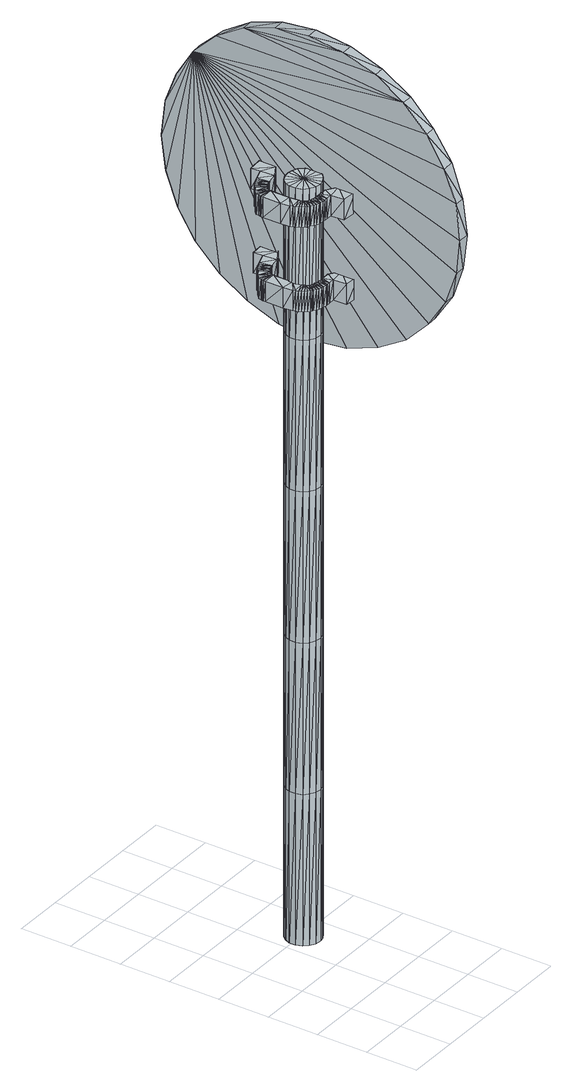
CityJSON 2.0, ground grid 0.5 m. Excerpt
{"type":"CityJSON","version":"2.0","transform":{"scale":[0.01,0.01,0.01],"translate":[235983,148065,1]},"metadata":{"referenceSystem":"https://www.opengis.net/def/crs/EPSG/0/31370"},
"CityObjects":{
"object1":{"type":"GenericCityObject","attributes":{"cluster":46,"mean_distance_to_centroid":0.168,"new_centroid_x":235983.29,"new_centroid_y":148065.88,"mean_distance_to_camera":6.56,"H1":0,"H2":0,"Z_final":109.12,"cluster2":-1,"proj_x":235983.23,"proj_y":148060.59,"id_line":53591,"bearing_l":90.71,"distance":5.29,"orientation":"left","G_obj":270.71},"geometry":[{"type":"MultiSurface","lod":"2","boundaries":[[[0,1,2]],[[2,1,3]],[[3,1,4]],[[4,1,5]],[[5,1,6]],[[1,7,6]],[[1,8,7]],[[1,9,8]],[[1,10,9]],[[1,11,10]],[[1,12,11]],[[1,13,12]],[[1,14,13]],[[15,14,1]],[[16,15,1]],[[17,16,1]],[[18,17,1]],[[0,18,1]],[[19,20,0]],[[19,0,2]],[[21,19,2]],[[21,2,3]],[[21,3,22]],[[22,3,4]],[[22,4,23]],[[23,4,5]],[[23,5,24]],[[24,5,6]],[[24,6,25]],[[25,6,7]],[[25,7,26]],[[26,7,8]],[[26,8,27]],[[8,9,27]],[[27,9,28]],[[9,10,28]],[[10,29,28]],[[10,11,29]],[[11,30,29]],[[11,12,30]],[[30,12,31]],[[31,12,13]],[[31,13,32]],[[32,13,14]],[[32,14,33]],[[33,14,15]],[[33,15,34]],[[34,15,16]],[[34,16,35]],[[35,16,17]],[[36,35,17]],[[18,36,17]],[[20,36,18]],[[20,18,0]],[[37,38,20]],[[37,20,19]],[[39,37,19]],[[21,39,19]],[[39,21,40]],[[40,21,22]],[[40,22,41]],[[41,22,23]],[[41,23,42]],[[42,23,24]],[[42,24,43]],[[43,24,25]],[[43,25,44]],[[44,25,26]],[[26,45,44]],[[26,27,45]],[[27,46,45]],[[27,28,46]],[[28,47,46]],[[28,29,47]],[[47,29,48]],[[29,30,48]],[[48,30,49]],[[49,30,31]],[[49,31,50]],[[50,31,32]],[[50,32,51]],[[51,32,33]],[[51,33,52]],[[52,33,34]],[[52,34,53]],[[53,34,35]],[[54,53,35]],[[54,35,36]],[[38,54,36]],[[38,36,20]],[[55,56,38]],[[55,38,37]],[[57,55,37]],[[57,37,39]],[[57,39,58]],[[58,39,40]],[[58,40,59]],[[59,40,41]],[[59,41,60]],[[60,41,42]],[[60,42,61]],[[61,42,43]],[[61,43,62]],[[62,43,44]],[[44,63,62]],[[44,45,63]],[[45,64,63]],[[45,46,64]],[[46,65,64]],[[46,47,65]],[[47,66,65]],[[47,48,66]],[[66,48,67]],[[67,48,49]],[[67,49,68]],[[68,49,50]],[[68,50,69]],[[69,50,51]],[[69,51,70]],[[70,51,52]],[[70,52,71]],[[71,52,53]],[[72,71,53]],[[72,53,54]],[[56,72,54]],[[56,54,38]],[[73,74,56]],[[73,56,55]],[[75,73,55]],[[75,55,57]],[[75,57,76]],[[76,57,58]],[[76,58,77]],[[77,58,59]],[[77,59,78]],[[78,59,60]],[[78,60,79]],[[79,60,61]],[[79,61,80]],[[80,61,62]],[[62,81,80]],[[62,63,81]],[[63,82,81]],[[63,64,82]],[[64,83,82]],[[64,65,83]],[[65,84,83]],[[65,66,84]],[[84,66,85]],[[85,66,67]],[[85,67,86]],[[86,67,68]],[[86,68,87]],[[87,68,69]],[[87,69,88]],[[88,69,70]],[[88,70,89]],[[89,70,71]],[[90,89,71]],[[90,71,72]],[[74,90,72]],[[74,72,56]],[[91,92,74]],[[91,74,73]],[[93,91,73]],[[93,73,75]],[[93,75,94]],[[94,75,76]],[[94,76,95]],[[95,76,77]],[[95,77,96]],[[96,77,78]],[[96,78,97]],[[97,78,79]],[[97,79,98]],[[98,79,80]],[[80,99,98]],[[80,81,99]],[[81,100,99]],[[81,82,100]],[[82,101,100]],[[82,83,101]],[[83,102,101]],[[83,84,102]],[[102,84,103]],[[103,84,85]],[[103,85,104]],[[104,85,86]],[[104,86,105]],[[105,86,87]],[[105,87,106]],[[106,87,88]],[[106,88,107]],[[107,88,89]],[[108,107,89]],[[108,89,90]],[[92,108,90]],[[92,90,74]],[[92,91,109]],[[91,93,109]],[[93,94,109]],[[94,95,109]],[[95,96,109]],[[109,96,97]],[[109,97,98]],[[109,98,99]],[[109,99,100]],[[109,100,101]],[[109,101,102]],[[109,102,103]],[[109,103,104]],[[105,109,104]],[[106,109,105]],[[107,109,106]],[[108,109,107]],[[92,109,108]],[[110,111,112]],[[113,112,114]],[[115,112,113]],[[116,112,115]],[[117,112,116]],[[118,112,117]],[[119,112,118]],[[120,112,119]],[[121,112,120]],[[122,112,121]],[[122,123,112]],[[123,110,112]],[[111,124,112]],[[124,125,112]],[[125,126,112]],[[126,127,112]],[[127,128,112]],[[128,129,112]],[[129,130,112]],[[130,131,112]],[[112,131,132]],[[131,133,132]],[[131,134,133]],[[133,134,135]],[[133,135,136]],[[135,137,136]],[[133,136,138]],[[136,139,138]],[[136,137,139]],[[137,140,139]],[[137,135,140]],[[135,141,140]],[[135,134,141]],[[134,142,141]],[[134,131,142]],[[131,143,142]],[[131,130,143]],[[143,130,144]],[[144,130,129]],[[144,129,145]],[[145,129,128]],[[145,128,146]],[[146,127,147]],[[147,127,126]],[[147,126,148]],[[148,126,125]],[[148,125,149]],[[149,125,124]],[[150,149,124]],[[150,124,111]],[[151,150,111]],[[151,111,110]],[[152,151,110]],[[152,110,123]],[[146,128,127]],[[153,123,122]],[[154,153,122]],[[154,122,121]],[[155,154,121]],[[155,121,120]],[[156,155,120]],[[156,120,119]],[[157,156,119]],[[157,119,118]],[[157,118,158]],[[158,118,117]],[[158,117,159]],[[153,152,123]],[[159,117,116]],[[159,116,160]],[[160,116,115]],[[160,115,161]],[[161,115,113]],[[161,113,162]],[[162,113,114]],[[162,114,163]],[[163,114,112]],[[163,112,164]],[[164,112,132]],[[132,165,164]],[[132,133,165]],[[133,138,165]],[[138,139,140]],[[161,162,163]],[[160,161,163]],[[159,160,163]],[[158,159,163]],[[157,158,163]],[[156,157,163]],[[155,156,163]],[[154,155,163]],[[153,154,163]],[[153,163,152]],[[152,163,151]],[[151,163,150]],[[150,163,149]],[[149,163,148]],[[148,163,147]],[[147,163,146]],[[146,163,145]],[[145,163,144]],[[144,163,143]],[[143,163,142]],[[163,164,142]],[[142,164,165]],[[142,165,141]],[[165,140,141]],[[165,138,140]],[[166,167,168]],[[168,167,169]],[[170,168,169]],[[170,169,171]],[[170,171,172]],[[172,171,173]],[[172,173,174]],[[174,173,175]],[[174,175,176]],[[176,175,177]],[[176,177,178]],[[178,177,179]],[[178,179,180]],[[180,179,181]],[[180,181,182]],[[182,181,183]],[[182,183,184]],[[184,183,185]],[[184,185,186]],[[186,185,187]],[[186,187,188]],[[188,187,189]],[[188,189,190]],[[190,189,191]],[[192,190,191]],[[192,191,193]],[[194,192,193]],[[194,193,195]],[[196,194,195]],[[196,195,197]],[[198,196,197]],[[198,197,199]],[[200,198,199]],[[200,199,201]],[[202,200,201]],[[202,201,203]],[[204,202,203]],[[204,203,205]],[[206,204,205]],[[206,205,207]],[[208,206,207]],[[208,207,209]],[[210,208,209]],[[210,209,211]],[[212,210,211]],[[212,211,213]],[[214,212,213]],[[214,213,215]],[[216,214,215]],[[216,215,217]],[[216,217,218]],[[218,217,219]],[[218,219,220]],[[220,219,221]],[[220,221,222]],[[222,221,223]],[[222,223,224]],[[224,223,225]],[[224,225,226]],[[226,225,227]],[[226,227,228]],[[228,227,229]],[[228,229,230]],[[230,229,231]],[[230,231,232]],[[232,231,233]],[[232,233,234]],[[234,233,235]],[[234,235,236]],[[236,235,237]],[[236,237,238]],[[238,237,239]],[[240,238,239]],[[240,239,241]],[[240,241,242]],[[242,241,243]],[[243,244,242]],[[243,245,244]],[[244,245,246]],[[246,245,247]],[[246,247,248]],[[248,247,249]],[[248,249,250]],[[250,249,251]],[[250,251,252]],[[252,251,253]],[[252,253,254]],[[254,253,255]],[[254,255,256]],[[256,255,257]],[[256,257,258]],[[258,257,259]],[[258,259,260]],[[260,259,261]],[[260,261,262]],[[262,261,263]],[[262,263,264]],[[264,263,265]],[[264,265,266]],[[266,265,267]],[[266,267,268]],[[268,267,269]],[[269,270,268]],[[269,271,270]],[[271,272,270]],[[271,273,272]],[[273,274,272]],[[273,275,274]],[[275,276,274]],[[275,277,276]],[[277,278,276]],[[277,279,278]],[[279,280,278]],[[279,281,280]],[[281,282,280]],[[281,283,282]],[[283,284,282]],[[283,285,284]],[[285,286,284]],[[285,287,286]],[[287,288,286]],[[287,289,288]],[[289,290,288]],[[289,291,290]],[[290,291,292]],[[292,291,293]],[[292,293,294]],[[294,293,295]],[[294,295,296]],[[296,295,297]],[[296,297,298]],[[298,297,299]],[[298,299,300]],[[300,299,301]],[[300,301,302]],[[302,301,303]],[[302,303,304]],[[304,303,305]],[[304,305,306]],[[306,305,307]],[[306,307,308]],[[308,307,309]],[[308,309,310]],[[310,309,311]],[[310,311,312]],[[312,311,313]],[[313,166,312]],[[313,167,166]],[[169,167,313]],[[169,313,171]],[[171,313,311]],[[173,171,311]],[[173,311,309]],[[175,173,309]],[[175,309,307]],[[177,175,307]],[[177,307,305]],[[179,177,305]],[[179,305,303]],[[181,179,303]],[[181,303,301]],[[183,181,301]],[[183,301,299]],[[183,299,297]],[[185,183,297]],[[185,297,295]],[[187,185,295]],[[187,295,293]],[[189,187,293]],[[189,293,291]],[[189,291,289]],[[189,289,287]],[[191,189,287]],[[191,287,285]],[[193,191,285]],[[195,193,285]],[[195,285,283]],[[197,195,283]],[[199,197,283]],[[201,199,283]],[[201,283,281]],[[203,201,281]],[[205,203,281]],[[205,281,279]],[[205,279,207]],[[207,279,209]],[[209,279,277]],[[209,277,211]],[[211,277,275]],[[211,275,213]],[[213,275,273]],[[213,273,215]],[[215,273,271]],[[215,271,217]],[[217,271,219]],[[219,271,269]],[[219,269,221]],[[221,269,223]],[[223,269,267]],[[223,267,225]],[[225,267,265]],[[225,265,227]],[[227,265,263]],[[227,263,229]],[[229,263,261]],[[229,261,231]],[[231,261,259]],[[231,259,257]],[[231,257,233]],[[233,257,255]],[[233,255,235]],[[235,255,253]],[[235,253,237]],[[253,251,237]],[[237,251,249]],[[237,249,239]],[[249,247,239]],[[239,247,245]],[[239,245,241]],[[241,245,243]],[[240,242,244]],[[168,312,166]],[[170,312,168]],[[170,310,312]],[[172,310,170]],[[172,308,310]],[[174,308,172]],[[174,306,308]],[[176,306,174]],[[176,304,306]],[[178,304,176]],[[178,302,304]],[[180,302,178]],[[180,300,302]],[[182,300,180]],[[182,298,300]],[[182,296,298]],[[184,296,182]],[[184,294,296]],[[186,294,184]],[[186,292,294]],[[188,292,186]],[[188,290,292]],[[188,288,290]],[[188,286,288]],[[190,286,188]],[[190,284,286]],[[192,284,190]],[[194,284,192]],[[194,282,284]],[[196,282,194]],[[198,282,196]],[[200,282,198]],[[200,280,282]],[[202,280,200]],[[204,280,202]],[[204,278,280]],[[204,206,278]],[[206,208,278]],[[208,276,278]],[[208,210,276]],[[210,274,276]],[[210,212,274]],[[212,272,274]],[[212,214,272]],[[214,270,272]],[[214,216,270]],[[216,218,270]],[[218,268,270]],[[218,220,268]],[[220,222,268]],[[222,266,268]],[[222,224,266]],[[224,264,266]],[[224,226,264]],[[226,262,264]],[[226,228,262]],[[228,260,262]],[[228,230,260]],[[230,258,260]],[[230,256,258]],[[230,232,256]],[[232,254,256]],[[232,234,254]],[[234,252,254]],[[234,236,252]],[[252,236,250]],[[236,248,250]],[[236,238,248]],[[248,238,246]],[[238,244,246]],[[238,240,244]],[[314,315,316]],[[316,315,317]],[[318,316,317]],[[318,317,319]],[[318,319,320]],[[320,319,321]],[[320,321,322]],[[322,321,323]],[[322,323,324]],[[324,323,325]],[[324,325,326]],[[326,325,327]],[[326,327,328]],[[328,327,329]],[[328,329,330]],[[330,329,331]],[[330,331,332]],[[332,331,333]],[[332,333,334]],[[334,333,335]],[[334,335,336]],[[336,335,337]],[[336,337,338]],[[338,337,339]],[[340,338,339]],[[340,339,341]],[[342,340,341]],[[342,341,343]],[[344,342,343]],[[344,343,345]],[[346,344,345]],[[346,345,347]],[[348,346,347]],[[348,347,349]],[[350,348,349]],[[350,349,351]],[[352,350,351]],[[352,351,353]],[[354,352,353]],[[354,353,355]],[[356,354,355]],[[356,355,357]],[[358,356,357]],[[358,357,359]],[[360,358,359]],[[360,359,361]],[[362,360,361]],[[362,361,363]],[[364,362,363]],[[364,363,365]],[[364,365,366]],[[366,365,367]],[[366,367,368]],[[368,367,369]],[[368,369,370]],[[370,369,371]],[[370,371,372]],[[372,371,373]],[[372,373,374]],[[374,373,375]],[[374,375,376]],[[376,375,377]],[[376,377,378]],[[378,377,379]],[[378,379,380]],[[380,379,381]],[[380,381,382]],[[382,381,383]],[[382,383,384]],[[384,383,385]],[[384,385,386]],[[386,385,387]],[[388,386,387]],[[388,387,389]],[[388,389,390]],[[390,389,391]],[[391,392,390]],[[391,393,392]],[[392,393,394]],[[394,393,395]],[[394,395,396]],[[396,395,397]],[[396,397,398]],[[398,397,399]],[[398,399,400]],[[400,399,401]],[[400,401,402]],[[402,401,403]],[[402,403,404]],[[404,403,405]],[[404,405,406]],[[406,405,407]],[[406,407,408]],[[408,407,409]],[[408,409,410]],[[410,409,411]],[[410,411,412]],[[412,411,413]],[[412,413,414]],[[414,413,415]],[[414,415,416]],[[416,415,417]],[[417,418,416]],[[417,419,418]],[[419,420,418]],[[419,421,420]],[[421,422,420]],[[421,423,422]],[[423,424,422]],[[423,425,424]],[[425,426,424]],[[425,427,426]],[[427,428,426]],[[427,429,428]],[[429,430,428]],[[429,431,430]],[[431,432,430]],[[431,433,432]],[[433,434,432]],[[433,435,434]],[[435,436,434]],[[435,437,436]],[[437,438,436]],[[437,439,438]],[[438,439,440]],[[440,439,441]],[[440,441,442]],[[442,441,443]],[[442,443,444]],[[444,443,445]],[[444,445,446]],[[446,445,447]],[[446,447,448]],[[448,447,449]],[[448,449,450]],[[450,449,451]],[[450,451,452]],[[452,451,453]],[[452,453,454]],[[454,453,455]],[[454,455,456]],[[456,455,457]],[[456,457,458]],[[458,457,459]],[[458,459,460]],[[460,459,461]],[[461,314,460]],[[461,315,314]],[[317,315,461]],[[317,461,319]],[[319,461,459]],[[321,319,459]],[[321,459,457]],[[323,321,457]],[[323,457,455]],[[325,323,455]],[[325,455,453]],[[327,325,453]],[[327,453,451]],[[329,327,451]],[[329,451,449]],[[331,329,449]],[[331,449,447]],[[331,447,445]],[[333,331,445]],[[333,445,443]],[[335,333,443]],[[335,443,441]],[[337,335,441]],[[337,441,439]],[[337,439,437]],[[337,437,435]],[[339,337,435]],[[339,435,433]],[[341,339,433]],[[343,341,433]],[[343,433,431]],[[345,343,431]],[[347,345,431]],[[349,347,431]],[[349,431,429]],[[351,349,429]],[[353,351,429]],[[353,429,427]],[[353,427,355]],[[355,427,357]],[[357,427,425]],[[357,425,359]],[[359,425,423]],[[359,423,361]],[[361,423,421]],[[361,421,363]],[[363,421,419]],[[363,419,365]],[[365,419,367]],[[367,419,417]],[[367,417,369]],[[369,417,371]],[[371,417,415]],[[371,415,373]],[[373,415,413]],[[373,413,375]],[[375,413,411]],[[375,411,377]],[[377,411,409]],[[377,409,379]],[[379,409,407]],[[379,407,405]],[[379,405,381]],[[381,405,403]],[[381,403,383]],[[383,403,401]],[[383,401,385]],[[401,399,385]],[[385,399,397]],[[385,397,387]],[[397,395,387]],[[387,395,393]],[[387,393,389]],[[389,393,391]],[[388,390,392]],[[316,460,314]],[[318,460,316]],[[318,458,460]],[[320,458,318]],[[320,456,458]],[[322,456,320]],[[322,454,456]],[[324,454,322]],[[324,452,454]],[[326,452,324]],[[326,450,452]],[[328,450,326]],[[328,448,450]],[[330,448,328]],[[330,446,448]],[[330,444,446]],[[332,444,330]],[[332,442,444]],[[334,442,332]],[[334,440,442]],[[336,440,334]],[[336,438,440]],[[336,436,438]],[[336,434,436]],[[338,434,336]],[[338,432,434]],[[340,432,338]],[[342,432,340]],[[342,430,432]],[[344,430,342]],[[346,430,344]],[[348,430,346]],[[348,428,430]],[[350,428,348]],[[352,428,350]],[[352,426,428]],[[352,354,426]],[[354,356,426]],[[356,424,426]],[[356,358,424]],[[358,422,424]],[[358,360,422]],[[360,420,422]],[[360,362,420]],[[362,418,420]],[[362,364,418]],[[364,366,418]],[[366,416,418]],[[366,368,416]],[[368,370,416]],[[370,414,416]],[[370,372,414]],[[372,412,414]],[[372,374,412]],[[374,410,412]],[[374,376,410]],[[376,408,410]],[[376,378,408]],[[378,406,408]],[[378,404,406]],[[378,380,404]],[[380,402,404]],[[380,382,402]],[[382,400,402]],[[382,384,400]],[[400,384,398]],[[384,396,398]],[[384,386,396]],[[396,386,394]],[[386,392,394]],[[386,388,392]]]}]}
},
"vertices":[
[75,165,1],[75,149,1],[69,164,1],[64,162,1],[60,157,1],[58,152,1],[58,146,1],[60,140,1],[64,136,1],[69,133,1],[75,132,1],[80,133,1],[85,136,1],[89,140,1],[91,146,1],[91,152,1],[89,157,1],[85,162,1],[80,164,1],[69,164,150],[75,165,150],[64,162,150],[60,157,150],[58,152,150],[58,146,150],[60,140,150],[64,136,150],[69,133,150],[75,132,150],[80,133,150],[85,136,150],[89,140,150],[91,146,150],[91,152,150],[89,157,150],[85,162,150],[80,164,150],[69,164,299],[75,165,299],[64,162,299],[60,157,299],[58,152,299],[58,146,299],[60,140,299],[64,136,299],[69,133,299],[75,132,299],[80,133,299],[85,136,299],[89,140,299],[91,146,299],[91,152,299],[89,157,299],[85,162,299],[80,164,299],[69,164,448],[75,165,448],[64,162,448],[60,157,448],[58,152,448],[58,146,448],[60,140,448],[64,136,448],[69,133,448],[75,132,448],[80,133,448],[85,136,448],[89,140,448],[91,146,448],[91,152,448],[89,157,448],[85,162,448],[80,164,448],[69,164,597],[75,165,597],[64,162,597],[60,157,597],[58,152,597],[58,146,597],[60,140,597],[64,136,597],[69,133,597],[75,132,597],[80,133,597],[85,136,597],[89,140,597],[91,146,597],[91,152,597],[89,157,597],[85,162,597],[80,164,597],[69,164,746],[75,165,746],[64,162,746],[60,157,746],[58,152,746],[58,146,746],[60,140,746],[64,136,746],[69,133,746],[75,132,746],[80,133,746],[85,136,746],[89,140,746],[91,146,746],[91,152,746],[89,157,746],[85,162,746],[80,164,746],[75,149,746],[92,85,593],[92,57,610],[88,270,822],[89,299,763],[88,287,794],[89,303,728],[90,299,694],[90,287,662],[91,270,634],[92,246,610],[92,218,593],[92,186,581],[92,152,577],[92,117,581],[92,34,634],[91,16,662],[91,5,694],[90,1,728],[90,5,763],[89,16,794],[89,34,822],[88,57,846],[87,246,846],[87,218,864],[88,85,864],[87,117,875],[87,186,875],[87,152,879],[98,186,875],[98,152,879],[98,117,875],[98,85,864],[99,57,846],[99,34,823],[100,16,795],[100,5,763],[101,1,728],[101,5,694],[102,16,662],[102,34,634],[103,57,611],[103,86,593],[103,117,581],[103,152,577],[103,186,581],[102,218,593],[102,246,611],[101,270,634],[101,287,662],[100,299,694],[100,303,728],[99,299,763],[99,287,795],[98,270,823],[98,246,846],[98,218,864],[96,204,652],[96,204,632],[79,203,652],[79,203,632],[80,194,652],[80,194,632],[69,190,652],[69,190,632],[67,189,652],[67,189,632],[65,188,652],[65,188,632],[63,188,652],[63,188,632],[62,187,652],[62,187,632],[60,186,652],[60,186,632],[58,185,652],[58,185,632],[57,183,652],[57,183,632],[52,180,652],[52,180,632],[51,179,652],[51,179,632],[49,177,652],[49,177,632],[48,176,652],[48,176,632],[48,174,652],[48,174,632],[47,172,652],[47,172,632],[47,171,652],[47,171,632],[47,169,652],[47,169,632],[47,151,652],[47,151,632],[48,142,652],[48,142,632],[49,140,652],[49,140,632],[49,137,652],[49,137,632],[51,135,652],[51,135,632],[52,133,652],[52,133,632],[54,131,652],[54,131,632],[55,129,652],[55,129,632],[57,128,652],[57,128,632],[58,128,652],[58,128,632],[60,126,652],[60,126,632],[62,125,652],[62,125,632],[65,124,652],[65,124,632],[67,124,652],[67,124,632],[70,123,652],[70,123,632],[72,123,652],[72,123,632],[75,123,652],[75,123,632],[81,123,652],[81,123,632],[82,110,652],[82,110,632],[97,109,652],[97,109,632],[96,125,652],[96,125,632],[86,132,652],[86,132,632],[78,132,652],[78,132,632],[76,132,652],[76,132,632],[75,132,652],[75,132,632],[73,132,652],[73,132,632],[71,132,652],[71,132,632],[70,132,652],[70,132,632],[68,133,652],[68,133,632],[66,133,652],[66,133,632],[65,134,652],[65,134,632],[63,134,652],[63,134,632],[62,135,652],[62,135,632],[61,137,652],[61,137,632],[61,138,652],[61,138,632],[60,139,652],[60,139,632],[60,141,652],[60,141,632],[59,150,652],[59,150,632],[59,169,652],[59,169,632],[59,170,652],[59,170,632],[59,171,652],[59,171,632],[60,172,652],[60,172,632],[60,173,652],[60,173,632],[61,174,652],[61,174,632],[62,175,652],[62,175,632],[63,175,652],[63,175,632],[64,176,652],[64,176,632],[65,177,652],[65,177,632],[66,177,652],[66,177,632],[67,177,652],[67,177,632],[69,178,652],[69,178,632],[70,178,652],[70,178,632],[71,178,652],[71,178,632],[81,180,652],[81,180,632],[93,187,652],[93,187,632],[92,204,737],[92,204,717],[75,203,737],[75,203,717],[76,194,737],[76,194,717],[65,190,737],[65,190,717],[63,189,737],[63,189,717],[61,188,737],[61,188,717],[59,188,737],[59,188,717],[58,187,737],[58,187,717],[56,186,737],[56,186,717],[54,185,737],[54,185,717],[53,183,737],[53,183,717],[48,180,737],[48,180,717],[47,179,737],[47,179,717],[45,177,737],[45,177,717],[44,176,737],[44,176,717],[44,174,737],[44,174,717],[43,172,737],[43,172,717],[43,171,737],[43,171,717],[43,169,737],[43,169,717],[43,151,737],[43,151,717],[44,142,737],[44,142,717],[45,140,737],[45,140,717],[45,137,737],[45,137,717],[47,135,737],[47,135,717],[48,133,737],[48,133,717],[50,131,737],[50,131,717],[51,129,737],[51,129,717],[53,128,737],[53,128,717],[54,128,737],[54,128,717],[56,126,737],[56,126,717],[58,125,737],[58,125,717],[61,124,737],[61,124,717],[63,124,737],[63,124,717],[66,123,737],[66,123,717],[68,123,737],[68,123,717],[71,123,737],[71,123,717],[77,123,737],[77,123,717],[78,110,737],[78,110,717],[93,109,737],[93,109,717],[92,125,737],[92,125,717],[82,132,737],[82,132,717],[74,132,737],[74,132,717],[72,132,737],[72,132,717],[71,132,737],[71,132,717],[69,132,737],[69,132,717],[67,132,737],[67,132,717],[66,132,737],[66,132,717],[64,133,737],[64,133,717],[62,133,737],[62,133,717],[61,134,737],[61,134,717],[59,134,737],[59,134,717],[58,135,737],[58,135,717],[57,137,737],[57,137,717],[57,138,737],[57,138,717],[56,139,737],[56,139,717],[56,141,737],[56,141,717],[55,150,737],[55,150,717],[55,169,737],[55,169,717],[55,170,737],[55,170,717],[55,171,737],[55,171,717],[56,172,737],[56,172,717],[56,173,737],[56,173,717],[57,174,737],[57,174,717],[58,175,737],[58,175,717],[59,175,737],[59,175,717],[60,176,737],[60,176,717],[61,177,737],[61,177,717],[62,177,737],[62,177,717],[63,177,737],[63,177,717],[65,178,737],[65,178,717],[66,178,737],[66,178,717],[67,178,737],[67,178,717],[77,180,737],[77,180,717],[89,187,737],[89,187,717]
]}
